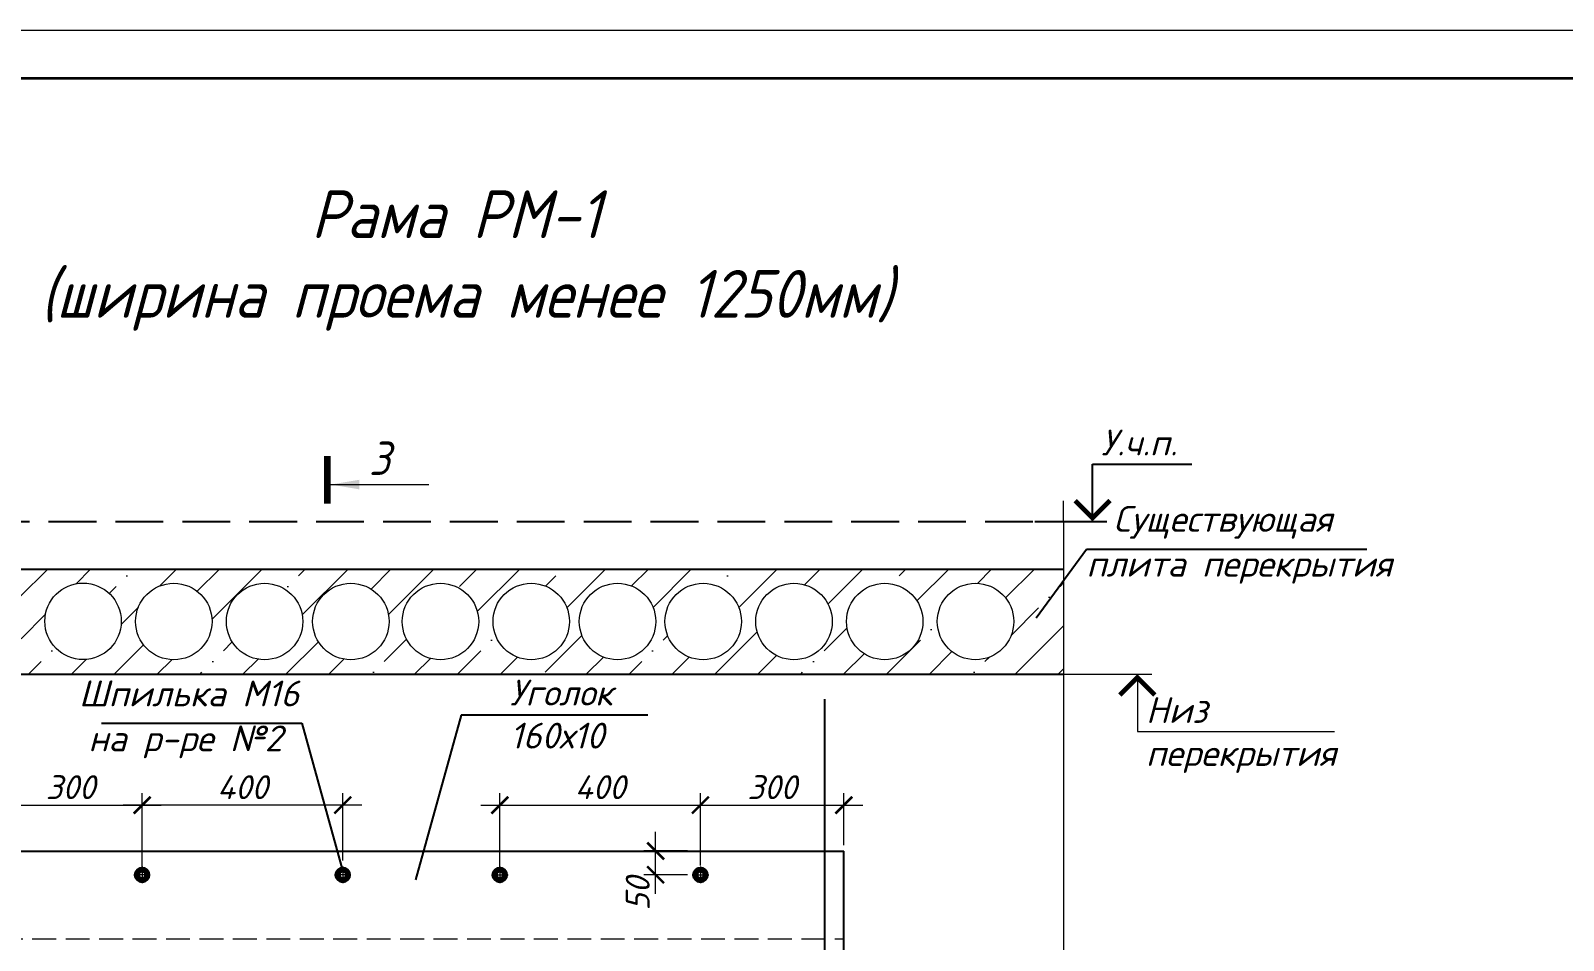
# Model space of a CAD drawing. Header units: millimetres. Extents: x 749182 to 2267578, y 70462 to 311449.
# Drawn here: x 2113774 to 2116983, y 231547 to 233451 of the extents above; entities that cross this region are included whole.
import ezdxf
from ezdxf.enums import TextEntityAlignment as Align

# ---------------------------------------------------------------- set-up
doc = ezdxf.new("R2010")
doc.units = ezdxf.units.MM
for name, pattern in [('GOST2.303 4', [7, 5, -2, 0]), ('ГОСТ 2.303 4', [7, 5, -2, 0]), ('осеваяX2', [4, 2.5, -0.5, 0.5, -0.5])]:
    doc.linetypes.add(name, pattern=pattern)
doc.layers.get('Defpoints').update_dxf_attribs({"color": 255})
for name, color, linetype, lineweight in [('1Стены', 252, 'Continuous', 25), ('монолит', 176, 'Continuous', 50), ('Оси', 165, 'осеваяX2', 13), ('Размер', 7, 'Continuous', 13), ('штрих', 8, 'Continuous', 5), ('штриховка кирпич', 42, 'Continuous', 5)]:
    doc.layers.add(name, color=color, linetype=linetype, lineweight=lineweight)
doc.layers.add('CS_UNPLOTTED', color=254, linetype='Continuous', plot=False)
doc.layers.add('металл', color=124, linetype='Continuous')
doc.layers.add('Текст', color=7, linetype='Continuous')
doc.styles.add('GOST', font='', dxfattribs={"width": 0.8, "oblique": 10})
doc.styles.add('GOST 2.304_new', font='isocpeur.ttf', dxfattribs={"width": 0.9, "oblique": 15})
doc.styles.add('М2', font='isocpeui.ttf')
doc.styles.get('GOST').set_extended_font_data('GOST type A')
doc.dimstyles.new('SPDS', dxfattribs={"dimscale": 25, "dimtxt": 2.5, "dimasz": 1.77, "dimexe": 1.25, "dimexo": 0.625, "dimtad": 1, "dimdec": 0, "dimrnd": 0.001, "dimtxsty": 'GOST 2.304_new', "dimblk": 'ARCHTICK', "dimcen": 2.5, "dimdle": 2, "dimclrt": 256, "dimazin": 2, "dimtfac": 0.75, "dimtdec": 0, "dimtmove": 1, "dimatfit": 3, "dimfxl": 0, "dimtolj": 1, "dimlwd": 9, "dimlwe": 9, "dimarcsym": 0})
doc.dimstyles.new('SPDS 1_20', dxfattribs={"dimscale": 20, "dimtxt": 2.5, "dimasz": 1.77, "dimexe": 1.25, "dimexo": 0.625, "dimtad": 1, "dimdec": 0, "dimrnd": 0.001, "dimtxsty": 'М2', "dimblk": 'ARCHTICK', "dimcen": 2.5, "dimdle": 2, "dimclrt": 256, "dimadec": 0, "dimazin": 2, "dimtfac": 0.75, "dimtdec": 0, "dimtmove": 1, "dimatfit": 3, "dimfxl": 0, "dimtolj": 1, "dimlwd": 9, "dimlwe": 9, "dimarcsym": 0})

# ---------------------------------------------------------------- blocks, each defined once
blk = doc.blocks.new('м16')
at = {"layer": 'металл', "lineweight": 30, "ltscale": 20}
for p, q in [((-11, 6.4), (0, 12.7)), ((-11, -6.4), (-11, 6.4)), ((0, 12.7), (11, 6.4)), ((11, 6.4), (11, -6.4)), ((0, -12.7), (-11, -6.4)), ((11, -6.4), (0, -12.7))]:
    blk.add_line(p, q, dxfattribs=at)
blk.add_circle((0, 0), 15, dxfattribs=at)
for radius, start, end in [(10.4, 0, 180), (10.4, 180, 0), (6.92, 0, 180), (6.92, 180, 0)]:
    blk.add_arc((0, 0), radius, start, end, dxfattribs=at)
at = {"layer": 'металл', "linetype": 'Continuous', "lineweight": 25, "ltscale": 20}
blk.add_arc((0, 0), 8, 255, 165, dxfattribs=at)
at = {"layer": 'Оси', "ltscale": 20}
for p, q in [((17, 0), (-17.3, 0)), ((0, 17.3), (0, -17.3))]:
    blk.add_line(p, q, dxfattribs=at)
blk = doc.blocks.new('_ArchTick')
at = {"color": 0, "linetype": 'ByBlock', "const_width": 0.15}
blk.add_lwpolyline([(-0.5, -0.5), (0.5, 0.5)], dxfattribs=at)
blk = doc.blocks.new('*D2980')
at = {"color": 0, "lineweight": 9, "ltscale": 20, "transparency": 16777216}
for p, q in [((2113667.8, 231830.3), (2114047.8, 231830.3)), ((2113707.8, 231746.7), (2113707.8, 231855.3)), ((2114007.8, 231696.7), (2114007.8, 231855.3))]:
    blk.add_line(p, q, dxfattribs=at)
at = {"layer": 'Defpoints', "color": 0, "lineweight": 20, "ltscale": 20, "transparency": 16777216}
for p in [(2114007.8, 231830.3), (2113707.8, 231734.2), (2114007.8, 231684.2)]:
    blk.add_point(p, dxfattribs=at)
at = {"color": 0, "lineweight": 9, "ltscale": 20, "transparency": 16777216, "xscale": 35.4, "yscale": 35.4, "zscale": 35.4, "rotation": 180}
blk.add_blockref('_ArchTick', (2113707.8, 231830.3), dxfattribs=at)
at = {"color": 0, "lineweight": 9, "ltscale": 20, "transparency": 16777216, "xscale": 35.4, "yscale": 35.4, "zscale": 35.4}
blk.add_blockref('_ArchTick', (2114007.8, 231830.3), dxfattribs=at)
at = {"ltscale": 20, "transparency": 16777216, "insert": (2113857.8, 231867.8), "char_height": 50, "attachment_point": 5, "style": 'М2'}
blk.add_mtext('\\A1;300', dxfattribs=at)
blk = doc.blocks.new('*D2981')
at = {"color": 0, "lineweight": 9, "ltscale": 20, "transparency": 16777216}
for p, q in [((2114467.8, 231830.3), (2113967.8, 231830.3)), ((2114007.8, 231724.7), (2114007.8, 231855.3)), ((2114427.8, 231714), (2114427.8, 231855.3))]:
    blk.add_line(p, q, dxfattribs=at)
at = {"layer": 'Defpoints', "color": 0, "lineweight": 20, "ltscale": 20, "transparency": 16777216}
for p in [(2114007.8, 231830.3), (2114007.8, 231712.2), (2114427.8, 231701.5)]:
    blk.add_point(p, dxfattribs=at)
at = {"color": 0, "lineweight": 9, "ltscale": 20, "transparency": 16777216, "xscale": 35.4, "yscale": 35.4, "zscale": 35.4, "rotation": 180}
blk.add_blockref('_ArchTick', (2114007.8, 231830.3), dxfattribs=at)
at = {"color": 0, "lineweight": 9, "ltscale": 20, "transparency": 16777216, "xscale": 35.4, "yscale": 35.4, "zscale": 35.4}
blk.add_blockref('_ArchTick', (2114427.8, 231830.3), dxfattribs=at)
at = {"ltscale": 20, "transparency": 16777216, "insert": (2114217.8, 231867.8), "char_height": 50, "attachment_point": 5, "style": 'М2'}
blk.add_mtext('\\A1;400', dxfattribs=at)
blk = doc.blocks.new('*D2983')
at = {"color": 0, "lineweight": 9, "ltscale": 20, "transparency": 16777216}
for p, q in [((2114716.5, 231830.3), (2115216.3, 231830.3)), ((2114756.5, 231696.7), (2114756.5, 231855.3)), ((2115176.3, 231703.6), (2115176.3, 231855.3))]:
    blk.add_line(p, q, dxfattribs=at)
at = {"layer": 'Defpoints', "color": 0, "lineweight": 20, "ltscale": 20, "transparency": 16777216}
for p in [(2115176.3, 231830.3), (2114756.5, 231684.2), (2115176.3, 231691.1)]:
    blk.add_point(p, dxfattribs=at)
at = {"color": 0, "lineweight": 9, "ltscale": 20, "transparency": 16777216, "xscale": 35.4, "yscale": 35.4, "zscale": 35.4, "rotation": 180}
blk.add_blockref('_ArchTick', (2114756.5, 231830.3), dxfattribs=at)
at = {"color": 0, "lineweight": 9, "ltscale": 20, "transparency": 16777216, "xscale": 35.4, "yscale": 35.4, "zscale": 35.4}
blk.add_blockref('_ArchTick', (2115176.3, 231830.3), dxfattribs=at)
at = {"ltscale": 20, "transparency": 16777216, "insert": (2114966.4, 231867.8), "char_height": 50, "attachment_point": 5, "style": 'М2'}
blk.add_mtext('\\A1;400', dxfattribs=at)
blk = doc.blocks.new('*D2984')
at = {"color": 0, "lineweight": 9, "ltscale": 20, "transparency": 16777216}
for p, q in [((2115136.3, 231830.3), (2115516.5, 231830.3)), ((2115176.3, 231703.6), (2115176.3, 231855.3)), ((2115476.5, 231746.7), (2115476.5, 231855.3))]:
    blk.add_line(p, q, dxfattribs=at)
at = {"layer": 'Defpoints', "color": 0, "lineweight": 20, "ltscale": 20, "transparency": 16777216}
for p in [(2115476.5, 231830.3), (2115476.5, 231734.2), (2115176.3, 231691.1)]:
    blk.add_point(p, dxfattribs=at)
at = {"color": 0, "lineweight": 9, "ltscale": 20, "transparency": 16777216, "xscale": 35.4, "yscale": 35.4, "zscale": 35.4, "rotation": 180}
blk.add_blockref('_ArchTick', (2115176.3, 231830.3), dxfattribs=at)
at = {"color": 0, "lineweight": 9, "ltscale": 20, "transparency": 16777216, "xscale": 35.4, "yscale": 35.4, "zscale": 35.4}
blk.add_blockref('_ArchTick', (2115476.5, 231830.3), dxfattribs=at)
at = {"ltscale": 20, "transparency": 16777216, "insert": (2115326.4, 231867.8), "char_height": 50, "attachment_point": 5, "style": 'М2'}
blk.add_mtext('\\A1;300', dxfattribs=at)
blk = doc.blocks.new('*U713')
at = {"color": 44, "lineweight": 20, "ltscale": 10}
blk.add_line((594, 420), (0, 420), dxfattribs=at)
at = {"color": 137, "lineweight": 35, "ltscale": 10}
blk.add_line((589, 415), (20, 415), dxfattribs=at)
at = {"color": 44, "lineweight": 13, "style": 'GOST', "oblique": 10, "width": 0.8}
for tag in ['ФОРМАТВЕРТ', 'ФОРМАТГОРИЗ']:
    blk.add_attdef(tag, (542.98, 1.6), '', height=2, dxfattribs=at)
blk = doc.blocks.new('*D2989')
at = {"layer": 'Defpoints', "color": 0, "lineweight": 20, "ltscale": 100, "transparency": 16777216}
for p in [(2115082.6, 231734.2), (2115161.6, 231734.2), (2115161.6, 231684.5)]:
    blk.add_point(p, dxfattribs=at)
at = {"layer": 'Размер', "color": 0, "lineweight": 9, "ltscale": 100, "transparency": 16777216}
for p, q in [((2115082.6, 231644.5), (2115082.6, 231774.2)), ((2115149.1, 231734.2), (2115057.6, 231734.2)), ((2115149.1, 231684.5), (2115057.6, 231684.5))]:
    blk.add_line(p, q, dxfattribs=at)
at = {"layer": 'Размер', "color": 0, "lineweight": 9, "ltscale": 100, "transparency": 16777216, "xscale": 35.4, "yscale": 35.4, "zscale": 35.4}
for p, rotation in [((2115082.6, 231734.2), 90), ((2115082.6, 231684.5), 270)]:
    blk.add_blockref('_ArchTick', p, dxfattribs=dict(at, rotation=rotation))
at = {"layer": 'Размер', "ltscale": 100, "transparency": 16777216, "insert": (2115045.1, 231644.5), "char_height": 50, "attachment_point": 5, "rotation": 90, "style": 'М2'}
blk.add_mtext('\\A1;50', dxfattribs=at)

msp = doc.modelspace()

# ---------------------------------------------------------------- hatches: boundary and pattern name
at = {"layer": 'штрих', "lineweight": 13, "ltscale": 100}
h = msp.add_hatch(dxfattribs=at)
h.set_pattern_fill('ANSI35', color=256, scale=20)
h.set_pattern_definition([(45, (-40617832.03, -1229024.45), (-89.8025612, 89.8025612), []), (45, (-40617742.23, -1229024.45), (-89.8025612, 89.8025612), [158.75, -31.75, 0, -31.75])])
h.paths.add_polyline_path([(2115936.5133, 232324.1892), (2113247.7693, 232324.1892), (2113247.7693, 232272.1801, -2.347394482), (2113247.7693, 232156.7982), (2113247.7693, 232104.1892), (2115936.5133, 232104.1892)])
h.paths.add_polyline_path([(2114552.2278, 232214.4892, -1), (2114712.2278, 232214.4892, -1)], flags=16)
h.paths.add_polyline_path([(2114742.2278, 232214.4892, -1), (2114902.2278, 232214.4892, -1)], flags=16)
h.paths.add_polyline_path([(2114364.7297, 232214.4892, -1), (2114524.7297, 232214.4892, -1)], flags=16)
h.paths.add_polyline_path([(2114922.8425, 232214.4892, -1), (2115082.8425, 232214.4892, -1)], flags=16)
h.paths.add_polyline_path([(2114184.115, 232214.4892, -1), (2114344.115, 232214.4892, -1)], flags=16)
h.paths.add_polyline_path([(2115102.2278, 232214.4892, -1), (2115262.2278, 232214.4892, -1)], flags=16)
h.paths.add_polyline_path([(2113994.115, 232214.4892, -1), (2114154.115, 232214.4892, -1)], flags=16)
h.paths.add_polyline_path([(2115292.2278, 232214.4892, -1), (2115452.2278, 232214.4892, -1)], flags=16)
h.paths.add_polyline_path([(2113804.1163, 232214.9528, -1), (2113964.1163, 232214.9528, -1)], flags=16)
h.paths.add_polyline_path([(2115482.2278, 232214.4892, -1), (2115642.2278, 232214.4892, -1)], flags=16)
h.paths.add_polyline_path([(2113603.1887, 232214.9528, -1), (2113763.1887, 232214.9528, -1)], flags=16)
h.paths.add_polyline_path([(2115672.2278, 232214.4892, -1), (2115832.2278, 232214.4892, -1)], flags=16)
h.paths.add_polyline_path([(2113413.19, 232214.4892, -1), (2113573.19, 232214.4892, -1)], flags=16)

# ---------------------------------------------------------------- linework, layer by layer
at = {"linetype": 'Continuous', "ltscale": 20}
for p, q in [((2115997.1738, 232424.1892), (2115997.1738, 232544.1892)), ((2115997.1738, 232544.1892), (2116204.8212, 232544.1892)), ((2115876.3919, 232424.1892), (2116027.1738, 232424.1892))]:
    msp.add_line(p, q, dxfattribs=at)
at = {"ltscale": 100}
for p, q in [((2115879.3157, 232222.3967), (2115984.346, 232365.7208)), ((2115984.346, 232365.7208), (2116571.2451, 232365.7208)), ((2114675.7283, 232018.7007), (2114579.835, 231674.1769)), ((2114341.9938, 232001.8026), (2114427.8227, 231691.1072))]:
    msp.add_line(p, q, dxfattribs=at)
at = {"color": 0, "linetype": 'Continuous', "ltscale": 20, "const_width": 10}
msp.add_lwpolyline([(2115960.7093, 232467.7247), (2115997.1738, 232431.2602), (2116033.6382, 232467.7247)], dxfattribs=at)
at = {"color": 0, "ltscale": 20}
msp.add_lwpolyline([(2115066.1191, 232018.7007), (2114675.7283, 232018.7007)], dxfattribs=at)
at = {"layer": '1Стены', "color": 0, "linetype": 'GOST2.303 4', "ltscale": 20}
msp.add_line((2113252.0673, 232424.1892), (2115936.5133, 232424.1892), dxfattribs=at)
at = {"layer": '1Стены', "color": 0, "linetype": 'ГОСТ 2.303 4', "lineweight": 13, "ltscale": 10}
msp.add_line((2113707.8227, 231550.1892), (2115476.4599, 231550.1892), dxfattribs=at)
at = {"layer": 'CS_UNPLOTTED', "ltscale": 20}
msp.add_line((2115436.4599, 232052.3282), (2115436.4599, 229227.4528), dxfattribs=at)
at = {"layer": 'металл', "color": 0, "ltscale": 20}
for p in [(2113707.8227, 231734.1892), (2115476.4599, 229144.1892)]:
    msp.add_line(p, (2115476.4599, 231734.1892), dxfattribs=at)
at = {"layer": 'монолит', "color": 0, "lineweight": 25, "ltscale": 100}
for p, q in [((2113247.7693, 232324.1892), (2115936.5133, 232324.1892)), ((2113247.7693, 232104.1892), (2115936.5133, 232104.1892))]:
    msp.add_line(p, q, dxfattribs=at)
at = {"layer": 'Размер', "linetype": 'Continuous', "ltscale": 20}
for p, q in [((2114402.466, 232501.1668), (2114608.0884, 232501.1668)), ((2115795.9287, 232104.1892), (2116120.9418, 232104.1892)), ((2116090.9418, 232104.1892), (2116090.9418, 231984.1892)), ((2116090.9418, 231984.1892), (2116503.7175, 231984.1892))]:
    msp.add_line(p, q, dxfattribs=at)
at = {"layer": 'Размер', "color": 0, "linetype": 'Continuous', "ltscale": 20}
for points, const_width in [([(2114395.466, 232561.1668), (2114395.466, 232461.1668)], 14), ([(2116127.4063, 232060.6536), (2116090.9418, 232097.1181), (2116054.4774, 232060.6536)], 10)]:
    msp.add_lwpolyline(points, dxfattribs=dict(at, const_width=const_width))
at = {"layer": 'Размер', "linetype": 'Continuous', "ltscale": 20}
msp.add_solid([(2114402.466, 232501.1668), (2114462.5561, 232511.2224), (2114462.5561, 232491.1112)], dxfattribs=at)
at = {"layer": 'Текст', "color": 0, "ltscale": 20}
msp.add_line((2113922.9038, 232001.8026), (2114341.9938, 232001.8026), dxfattribs=at)
at = {"layer": 'штрих', "ltscale": 100}
for centre in [(2113884.1163, 232214.9528), (2114074.115, 232214.4892), (2114264.115, 232214.4892), (2114444.7297, 232214.4892), (2114632.2278, 232214.4892), (2114822.2278, 232214.4892), (2115002.8425, 232214.4892), (2115182.2278, 232214.4892), (2115372.2278, 232214.4892), (2115562.2278, 232214.4892), (2115752.2278, 232214.4892)]:
    msp.add_circle(centre, 80, dxfattribs=at)
at = {"layer": 'штриховка кирпич', "color": 0, "linetype": 'Continuous', "ltscale": 15}
msp.add_line((2115936.5133, 232422.4373), (2115936.5133, 232467.4373), dxfattribs=at)
msp.add_lwpolyline([(2115936.5133, 232422.4373), (2115936.5133, 230882.9642), (2115992.7633, 230869.8392), (2115800.2633, 230843.5892), (2115936.5133, 230830.4642), (2115936.5133, 228876.1251)], dxfattribs=at)

# ---------------------------------------------------------------- block references
at = {"xscale": 20, "yscale": 20, "zscale": 20}
msp.add_blockref('*U713', (2112492.5243, 225051.2402), dxfattribs=at)
at = {"layer": 'Размер'}
for p in [(2114007.8227, 231684.1892), (2114427.8227, 231684.1892)]:
    msp.add_blockref('м16', p, dxfattribs=at)
at = {"layer": 'Размер', "xscale": -1}
for p in [(2114756.4599, 231684.1892), (2115176.4599, 231684.1892)]:
    msp.add_blockref('м16', p, dxfattribs=at)

# ---------------------------------------------------------------- texts
at = {"color": 0, "ltscale": 20, "insert": (2114732.8921, 232092.7007), "char_height": 54, "width": 303.249292, "attachment_point": 1, "style": 'М2'}
msp.add_mtext('\\pi44.76002;Уголок \\P\\pi44.61115;160х10', dxfattribs=at)
at = {"layer": 'Размер', "linetype": 'Continuous', "ltscale": 20, "style": 'GOST 2.304_new', "oblique": 15, "width": 0.9}
msp.add_text('3', height=70, dxfattribs=at).set_placement((2114482.466, 232521.1668))
at = {"layer": 'Текст', "ltscale": 20, "style": 'М2'}
for s, p in [('У.ч.п.', (2116015.1738, 232562.1892)), ('Существующая', (2116040.8435, 232402.4066)), ('плита перекрытия', (2115984.346, 232308.4066)), ('Шпилька М16', (2113875.5103, 232036.8891)), ('Низ', (2116108.9418, 232002.1892)), ('на р-ре №2', (2113895.3441, 231942.8891))]:
    msp.add_text(s, height=54, dxfattribs=at).set_placement(p)
msp.add_text('перекрытия', height=54, dxfattribs=at).set_placement((2116108.9418, 231966.1892), align=Align.TOP_LEFT)
at = {"layer": 'Текст', "lineweight": 30, "ltscale": 20, "insert": (2113269.8413, 233117.0084), "char_height": 100, "attachment_point": 1, "style": 'GOST 2.304_new'}
msp.add_mtext_dynamic_manual_height_columns('\\pi1091.417;Рама РМ-1\\P\\pi467.084; (ширина проема менее 1250мм)', width=2839.424347, gutter_width=125, heights=[0], dxfattribs=at)

# ---------------------------------------------------------------- dimensions: what is measured, and where the dimension line sits
at = {"ltscale": 20}
for base, p1, p2, picture, middle in [((2114007.8227, 231830.3064), (2113707.8227, 231734.1892), (2114007.8227, 231684.1892), '*D2980', (2113857.8227, 231867.8064)), ((2115476.4599, 231830.3064), (2115176.3459, 231691.1062), (2115476.4599, 231734.1892), '*D2984', (2115326.4029, 231867.8064))]:
    dim = msp.add_linear_dim(base=base, p1=p1, p2=p2, dimstyle='SPDS', override={"dimscale": 20, "dimtxsty": 'М2', "dimfxl": 1.25, "dimtfill": 0, "dimarcsym": 1}, dxfattribs=at)
    dim.commit()
    dim.dimension.update_dxf_attribs({"geometry": picture, "text_midpoint": middle})
for base, p1, p2, picture, middle in [((2114007.8227, 231830.3064), (2114427.8227, 231701.4748), (2114007.8227, 231712.1731), '*D2981', (2114217.8227, 231867.8064)), ((2115176.3459, 231830.3064), (2114756.4599, 231684.1892), (2115176.3459, 231691.1062), '*D2983', (2114966.4029, 231867.8064))]:
    dim = msp.add_linear_dim(base=base, p1=p1, p2=p2, text='400', dimstyle='SPDS', override={"dimscale": 20, "dimtxsty": 'М2', "dimfxl": 1.25, "dimtfill": 0, "dimarcsym": 1}, dxfattribs=at)
    dim.commit()
    dim.dimension.update_dxf_attribs({"geometry": picture, "text_midpoint": middle})
at = {"layer": 'Размер', "ltscale": 100}
dim = msp.add_linear_dim(base=(2115082.5823, 231734.1892), p1=(2115161.643, 231684.5434), p2=(2115161.649, 231734.1892), angle=90, dimstyle='SPDS 1_20', override={"dimtxsty": 'М2'}, dxfattribs=at)
dim.commit()
dim.dimension.update_dxf_attribs({"geometry": '*D2989', "text_midpoint": (2115082.5823, 231644.5434), "dimtype": 160})

doc.saveas('drawing.dxf')
